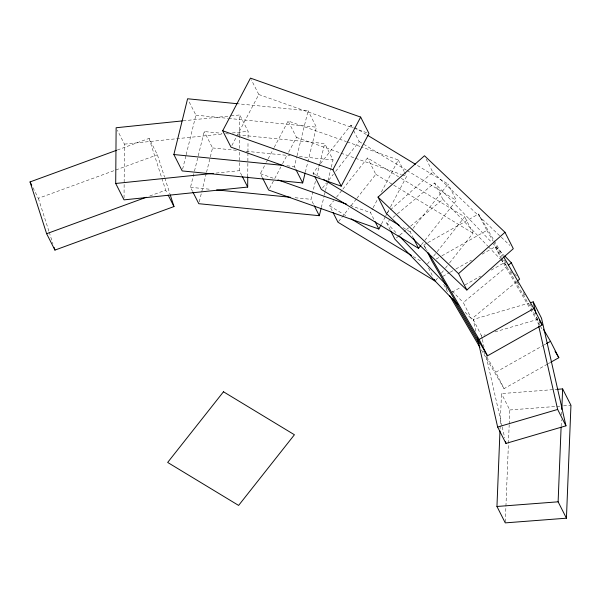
<?xml version="1.0" encoding="UTF-8"?>
<svg xmlns="http://www.w3.org/2000/svg" width="601" height="601" viewBox="0 0 601 601"><rect width="100%" height="100%" fill="white"/><g stroke="black" fill="none" stroke-linecap="round" stroke-linejoin="round"><path stroke-width="0.45" stroke-dasharray="3 2.25" d="M124.039 198.007L124.437 144.142L117.375 130.207M241.857 175.59L239.363 170.676L239.499 152.098M239.529 148.387L239.619 136.314M239.626 135.383L239.776 114.956L230.483 115.918M247.755 176.852L247.935 152.699M247.943 151.775L248.018 141.558M248.048 137.847L248.093 131.341L239.776 114.956M500.047 429.046L501.467 393.587L557.074 389.335M505.298 521.946L509.182 424.907M509.22 423.975L509.783 409.98L501.467 393.587M561.139 426.237L561.402 419.701M561.589 415.036L561.74 411.302M182.621 169.121L185.942 155.629M186.16 154.735L195.903 115.159L188.421 100.405M192.568 191.411L190.487 187.309L194.258 172.021M194.476 171.12L204.22 131.544L221.972 133.317M199.247 201.898L206.331 173.118M206.556 172.217L210.095 157.83M210.32 156.929L212.536 147.936L204.22 131.544M295.196 168.175L294.37 166.537L296.804 156.643M297.022 155.742L308.095 110.772L238.034 103.793M305.338 172.134L316.411 127.164L308.095 110.772M313.489 204.235L310.995 199.314L315.427 181.329M316.757 175.928L319.634 164.238M319.852 163.337L324.728 143.549L237.846 134.894M321.302 207.608L324.187 195.918M324.405 195.017L325.291 191.418M325.509 190.525L327.725 181.525M327.951 180.631L331.046 168.032M331.271 167.138L333.044 159.941L324.728 143.549M231.873 145.525L258.798 94.515L251.316 79.76M262.419 177.768L260.346 173.666L265.988 162.969M266.423 162.15L267.723 159.678M268.159 158.859L273.801 148.162M274.236 147.343L288.134 121.011L346.304 141.588M269.526 188.413L274.304 179.361M274.74 178.542L280.817 167.018M282.553 163.727L286.895 155.501M288.63 152.211L296.451 137.404L288.134 121.011M373.845 219.2L370.524 212.641L372.695 208.532M373.131 207.706L377.901 198.653M381.38 192.072L398.313 159.986L361.291 146.892M381.44 224.098L385.354 216.691M385.782 215.872L387.089 213.4M387.525 212.581L390.124 207.638M390.56 206.819L406.629 176.378L404.548 172.277M313.865 174.711L313.038 173.073L319.92 164.366M320.491 163.637L350.879 125.166L354.064 127.089M322.497 188.015L326.508 182.929M328.807 180.03L333.39 174.222M335.689 171.315L359.195 141.551L353.373 130.079M332.158 210.771L329.664 205.858L333.683 200.772M336.545 197.143L342.277 189.886M342.855 189.157L367.511 157.943L398.583 176.762M338.551 221.521L348.873 208.449M351.172 205.55L356.333 199.014M356.904 198.285L375.828 174.328L367.511 157.943M413.556 238.507L410.228 231.948L412.526 229.049M413.097 228.32L448.076 184.041L416.208 164.734M421.414 244.712L424.276 241.084M424.854 240.355L456.384 200.426L448.076 184.041M427.431 264.004L430.301 260.376M433.742 256.018L436.604 252.39M437.182 251.661L464.701 216.818L399.38 177.242M435.748 280.397L437.468 278.218M441.48 273.132L444.92 268.775M445.491 268.054L448.932 263.696M449.51 262.968L473.017 233.203L464.701 216.818M386.338 213.49L389.801 210.41M390.492 209.794L432.795 172.149L425.726 158.213M390.319 230.168L386.578 222.791L389.44 220.417M393.024 217.442L396.607 214.474M397.321 213.881L434.583 182.982L491.798 242.496M396.322 237.996L399.192 235.615M399.905 235.021L405.637 230.273M406.351 229.672L409.935 226.705M410.656 226.111L442.899 199.374L434.583 182.982M516.747 281.546L471.605 318.981L463.296 302.588L507.004 266.348M425.884 249.039L423.803 244.945L427.071 243.097M427.889 242.631L478.539 214.024L503.135 256.026M436.198 259.023L441.104 256.251M441.923 255.793L486.855 230.408L478.539 214.024M442.884 276.34L449.42 272.644M450.239 272.185L455.137 269.413M455.956 268.955L471.477 260.18M482.1 254.185L495.171 246.801L501.317 257.303M452.012 292.266L461.005 287.188M465.084 284.882L480.612 276.114M491.227 270.112L503.488 263.185L501.407 259.091M547.383 364.168L504.081 388.629L495.765 372.237L543.154 345.47M543.973 345.004L545.603 344.08M548.202 363.703L549.832 362.779M117.345 150.01L149.086 138.403L157.402 154.788L164.546 177.107M32.957 187.662L38.366 198.315L157.402 154.788M149.792 195.979L165.666 190.179L167.326 193.454M475.902 331.301L473.212 319.454L528.737 303.182M473.212 319.454L481.521 335.839L485.105 334.795M494.961 331.902L537.948 319.304M183.065 120.824L229.552 116.008M124.437 144.142L222.994 133.94M232.286 132.979L248.093 131.341M216.12 173.08L239.363 170.676M509.783 409.98L562.611 405.938M563.535 405.87L570.95 405.299M195.903 115.159L227.666 118.322M228.598 118.412L316.411 127.164M225.706 133.685L228.508 133.963M212.536 147.936L236.824 150.355M246.162 151.287L290.073 155.659M299.411 156.591L333.044 159.941M286.895 165.793L294.37 166.537M190.487 187.309L211.041 189.36M295.114 197.737L310.995 199.314M258.798 94.515L353.11 127.878M353.989 128.186L367.211 132.866M347.19 141.904L360.412 146.576M296.451 137.404L354.62 157.98M355.507 158.288L401.34 174.508M402.219 174.816L406.629 176.378M260.346 173.666L274.447 178.655M350.248 205.474L370.524 212.641M354.86 127.577L366.813 134.812M359.195 141.551L406.201 170.023M406.997 170.504L456.384 200.426M375.828 174.328L473.017 233.203M313.038 173.073L320.205 177.415M403.061 227.606L410.228 231.948M329.664 205.858L347.19 216.473M413.315 256.529L422.082 261.833M432.795 172.149L509.926 245.471M492.444 243.172L504.149 255.342M442.899 199.374L487.757 246.034M488.41 246.71L500.107 258.881M500.761 259.557L507.259 266.318M514.411 273.763L517.01 276.468M386.578 222.791L396.976 233.609M452.237 291.094L463.296 302.588M465.106 312.219L471.605 318.981M486.855 230.408L493.008 240.911M493.481 241.722L501.993 256.259M504.359 260.301L506.245 263.531M510.504 270.803L512.398 274.033M517.123 282.109L519.016 285.34M523.276 292.612L525.169 295.842M529.894 303.918L531.787 307.156M501.79 258.107L540.104 323.541M503.488 263.185L529.969 308.426M530.443 309.237L539.901 325.389M540.374 326.2L543.214 331.046M423.803 244.945L427.116 250.594M445.634 286.609L447.054 289.028M483.474 351.232L486.307 356.077M486.78 356.889L495.765 372.237M481.378 349.85L504.081 388.629M495.171 246.801L500.994 258.272M398.313 159.986L404.135 171.458M443.756 284.273L447.497 291.65M428.521 268.008L433.096 277.023M350.879 125.166L352.96 129.26M164.832 178.001L169.978 194.07M149.086 138.403L165.666 190.179M38.366 198.315L48.944 231.347M49.229 232.241L52.941 243.841M536.731 317.366L538.601 325.569M481.521 335.839L482.145 338.573M482.355 339.49L484.008 346.785M486.284 356.814L502.023 426.101M502.233 427.01L504.72 437.949"/><path stroke-width="0.9" d="M247.755 176.852L247.68 187.061L124.024 199.863L115.708 183.47L116.128 127.75L182.133 120.921M557.074 389.335L562.634 388.915L570.95 405.299L566.435 518.197L505.261 522.878L496.952 506.485L499.972 430.909M566.435 518.197L558.119 501.812L561.101 427.168M561.815 409.439L562.634 388.915M305.12 173.035L302.686 182.929L182.178 170.924L173.862 154.532L187.587 98.767L237.102 103.703M192.989 192.23L198.803 203.701L319.311 215.706L321.084 208.509M222.693 130.778L250.482 78.122L360.66 117.097L368.976 133.49L341.188 186.145L231.009 147.17L222.693 130.778L332.871 169.752L341.188 186.145M332.871 169.752L360.66 117.097M262.84 178.587L268.655 190.059L378.84 229.034L381.011 224.917M314.699 176.356L321.355 189.465L418.544 248.341L420.835 245.433M378.021 197.105L424.479 155.757L504.99 232.294L513.307 248.686L466.849 290.028L386.338 213.49L378.021 197.105L458.533 273.643L466.849 290.028M458.533 273.643L504.99 232.294M508.431 265.154L511.301 262.78L504.795 256.018M517.461 280.952L519.617 279.172L511.301 262.78M533.876 308.538L542.192 324.923L487.456 355.845L479.14 339.46L533.876 308.538L503.608 256.837M546.422 343.622L550.508 341.315L543.417 329.198M550.651 362.32L558.825 357.708L550.508 341.315M170.263 194.957L173.982 206.564L54.946 250.091L46.63 233.706L30.05 181.93L116.459 150.333M46.63 233.706L146.268 197.271M530.525 302.656L533.215 301.867L541.531 318.252L565.962 425.831L505.959 443.418L497.643 427.033L477.352 337.687M497.643 427.033L557.653 409.446L565.962 425.831M115.708 183.47L213.332 173.366M496.952 506.485L558.119 501.812M173.862 154.532L283.161 165.418M216.645 189.916L290.448 197.271M277.97 179.902L346.724 204.227M367.609 135.3L415.411 164.253M323.391 179.346L399.079 225.195M351.179 218.884L411.723 255.56M398.929 235.645L447.039 285.685M457.954 304.775L394.887 239.183L390.733 230.987M539.352 320.078L542.192 324.923M555.039 351.239L558.825 357.708M428.528 253.021L479.14 339.46M487.456 355.845L432.119 261.33L427.544 252.315M452.726 298.727L479.215 343.96M449.691 295.722L479.959 347.423M413.556 238.507L418.544 248.341M434.343 279.48L435.177 281.118L337.98 222.242L332.992 212.408M375.099 221.656L378.84 229.034M296.03 169.813L302.686 182.929M314.323 205.873L319.311 215.706M242.271 176.409L247.68 187.061M168.16 195.092L173.982 206.564M30.05 181.93L31.71 185.206M54.09 247.417L54.946 250.091M533.215 301.867L535.904 313.714M538.804 326.478L557.653 409.446M505.546 441.6L505.959 443.418M223.474 391.777L167.664 462.439L238.612 505.418L294.422 434.756L223.474 391.777"/></g></svg>
